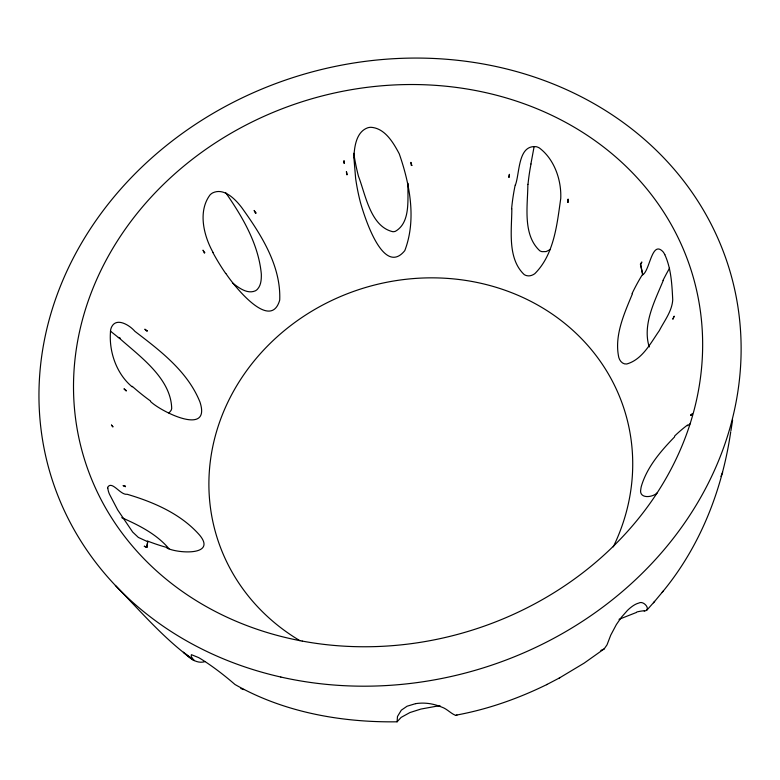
<?xml version="1.0" encoding="UTF-8"?>
<svg xmlns="http://www.w3.org/2000/svg" width="780" height="780" viewBox="0 0 780 780"><rect width="100%" height="100%" fill="white"/><g stroke="black" fill="none" stroke-linecap="round" stroke-linejoin="round"><path stroke-width="1.17" d="M511.836 208.777C511.768 229.895 507.127 258.326 524.16 274.54A7.108 4.846 40.5 0 0 526.432 275.574C529.318 276.461 532.418 275.418 534.778 273.702C554.229 254.368 557.027 224.347 560.742 198.5C561.561 180.112 554.395 159.237 539.35 147.956A8.21 4.319 34.4 0 0 536.435 146.737C517.774 144.417 519.889 173.131 515.385 185.065M527.865 184.353C527.767 205.501 522.337 234.566 539.731 250.721A7.059 4.943 40.8 0 0 542.012 251.657L546.136 251.589L550.154 249.58M732.605 420.04L730.918 430.735M146.893 547.443L144.329 546.254L146.893 547.443L147.722 541.73L138.352 537.42L132.678 532.067L117.702 509.954L109.366 493.994A8.853 1.57 65.5 0 1 108.332 490.981L107.825 488.592A14.693 2.574 65.7 0 1 107.806 488.144M534.037 147.049L530.897 163.966M730.724 431.827C722.212 490.113 700.079 546.741 662.2 592.332M146.65 546.985L147.722 541.73M722.65 472.329L720.974 476.414M642.74 274.765L640.712 264.605L641.842 261.992L640.39 264.215L642.74 274.765C649.964 270.553 651.807 239.333 663.205 251.969A8.638 2.535 67.9 0 1 664.823 254.65M632.346 293.962C624.254 313.628 614.035 335.761 618.803 357.503C619.759 361.023 622.762 364.523 626.75 363.997C642.379 359.56 650.637 343.024 659.334 330.613C664.384 320.755 672.038 311.259 672.731 299.793C671.941 284.632 671.239 268.69 664.813 254.66M168.968 413.078L171.073 410.387A7.137 4.495 -89.3 0 0 171.697 408.525C171.044 378.514 140.137 356.674 119.749 338.51L120.032 337.906L118.326 337.438L110.399 331.11M663.185 280.634C654.976 300.69 642.466 324.022 649.018 346.252A7.342 3.734 75.3 0 0 649.36 346.934M644.192 611.101C651.836 610.213 643.715 600.073 638.84 603.047C635.602 603.886 632.785 605.816 630.23 607.913A9.662 1.814 -44.6 0 0 627.383 610.496L621.397 617.282L616.375 624.546L610.74 635.154L607.015 644.846L604.188 648.901L584.2 663.088L559.182 678.103M646.961 610.067L654.625 601.39M653.465 602.794L663.429 590.85M674.671 436.8C660.865 451.035 646.961 467.015 641.306 486.437A7.732 1.95 -73.6 0 0 640.838 489.021C638.489 499.034 652.47 497.874 657.52 492.59M687.521 425.714L690.456 423.56M604.188 648.901L600.863 650.432M415.652 703.658A9.75 2.242 -5.1 0 1 419.543 703.219C427.04 702.683 434.635 704.135 441.548 707.031C446.794 708.708 450.43 713.173 455.364 715.279C487.003 709.595 517.754 698.792 546.624 684.655L547.15 684.372M546.624 684.655L559.825 677.752M619.027 619.32L636.353 612.485M456.232 715.328L456.963 715.084M415.623 703.638L407.072 706.222L401.329 710.17L397.469 716.518L397.098 721.802L401.115 717.405L409.958 712.54L420.917 709.059L435.377 706.426A8.083 0.575 -6.7 0 1 437.765 706.144L440.183 705.949M397.098 721.802C341.425 722.592 283.627 712.276 234.975 684.489C225.488 676.26 215.553 668.528 205.082 661.596C196.365 664.307 189.335 657.735 183.407 652.226L194.269 660.621C164.492 639.483 140.751 611.374 115.382 585.448M243.877 689.608L240.835 688.545M166.891 548.018C177.392 553.498 216.743 556.062 199.846 535.402C181.243 513.981 153.797 502.154 127.12 494.267C120.442 495.407 112.125 480.334 107.776 487.12A17.618 3.071 65.8 0 0 107.786 488.114M121.748 517.667C138.976 525.252 156.712 534.144 169.046 548.788M205.082 661.596L201.698 659.432A9.428 0.692 32.6 0 0 198.617 657.589L191.383 654.664L191.207 656.526L193.937 660.407M150.501 401.476C160.446 411.333 211.38 437.063 199.992 402.1C187.678 371.407 160.319 350.785 134.872 331.315C130.036 325.552 116.844 317.002 111.764 326.664A8.365 3.695 -82.3 0 0 110.702 329.599C108.322 350.161 115.966 373.454 132.142 386.831M118.326 337.438L119.749 338.51M232.44 282.916C238.543 287.547 247.124 294.421 255.294 290.852A6.942 5.353 -50.1 0 0 257.488 289.185C261.154 285.148 261.417 279.25 261.329 274.102C258.521 244.043 242.648 217.142 225.781 192.777M225.868 273.448C232.459 283.725 270.455 332.621 279.718 300.066C281.083 265.658 261.076 234.526 241.693 207.538C235.443 199.349 224.035 187.375 212.647 192.904A8.053 4.933 -45.8 0 0 210.093 194.844C197.691 211.292 203.697 235.726 213.057 252.437M353.788 153.29L354.149 155.668A327.044 262.86 -30.2 0 0 358.478 176.309C365.479 194.23 370.334 226.57 392.886 231.718A6.903 5.489 -2.6 0 0 395.372 231.319C411.079 222.339 407.345 198.422 408.037 183.32M299.998 640.721A213.428 194.522 -16.8 0 1 239.957 380.494A213.428 194.522 -16.8 0 1 520.543 296.419A213.428 194.522 -16.8 0 1 613.275 546.858M528.001 184.373A355.914 277.719 17.1 0 1 531.014 163.995M511.612 208.728A357.045 273.751 17.2 0 1 515.2 185.016M632.034 293.66A390.215 239.323 60.2 0 1 642.486 274.482M225.761 273.575A311.912 223.509 -71.4 0 1 212.911 252.593M150.55 401.017A311.639 172.048 75.9 0 1 132.23 386.315M662.99 280.449A391.151 247.494 60.2 0 1 669.552 268.242M674.642 436.02A414.901 149.068 -83.1 0 1 687.521 425.032M166.501 547.375A327.317 113.373 47.7 0 1 147.313 540.969M636.763 611.998A421.385 68.026 -47.8 0 1 644.495 610.75M353.906 157.784L355.631 178.405A328.614 260.393 -30 0 0 360.477 202.615C363.919 214.656 382.902 277.543 404.781 250.643C416.627 219.765 409.861 184.246 399.243 153.787C393.393 142.789 385.018 128.251 371.056 127.306A7.995 5.138 -4.5 0 0 367.838 127.754C356.119 131.8 354.276 147.196 353.906 157.784M690.826 414.979L690.826 415.516L692.377 413.829L690.826 414.979M111.481 425.1L112.895 426.816L111.481 425.1M568.093 199.251L567.918 202.459L568.093 199.251M509.389 174.398L509.165 177.46L508.667 177.323L509.389 174.398M126.311 390.546L126.214 391.034L123.981 388.801L126.311 390.546M674.115 316.29L672.925 319.059L674.115 316.29M147.196 330.837L146.962 331.285L144.817 329.189L147.196 330.837M204.721 252.71L204.36 253.071L202.995 250.156L204.721 252.71M255.967 212.999L255.518 213.262L254.124 210.473L255.967 212.999M347.217 174.603L346.72 174.739L346.418 171.58L347.217 174.603M344.156 160.982L343.541 161.119L344.204 163.469L344.156 160.982M411.83 165.448L411.304 165.457L410.904 162.367L411.83 165.448M125.385 486.223L123.064 485.599L125.482 486.73L125.385 486.223M302.201 641.072A317.733 277.543 -16.8 0 0 693.098 276.676A317.733 277.543 -16.8 0 0 168.938 179.185A317.733 277.543 -16.8 0 0 302.201 641.072M280.839 677.04A354.588 310.108 -16.8 0 0 733.609 284.866A354.588 310.108 -16.8 0 0 155.678 154.479A354.588 310.108 -16.8 0 0 280.839 677.04"/></g></svg>
